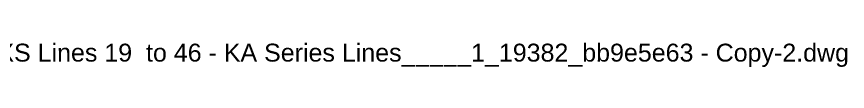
# Model space of a CAD drawing. Header units: millimetres. Extents: x -3661490 to 7275745, y -592557 to 466037.
# Drawn here: x 1807127 to 7275745, y -592557 to -421687 of the extents above; entities that cross this region are included whole.
import ezdxf

# ---------------------------------------------------------------- set-up
doc = ezdxf.new("R2010")
doc.units = ezdxf.units.MM
doc.layers.get('0').update_dxf_attribs({"lineweight": 0})
doc.layers.add('TITLE_BLOCK', color=7, linetype='Continuous')
doc.styles.get("Standard").update_dxf_attribs({"font": 'arial.ttf'})

# ---------------------------------------------------------------- blocks, each defined once
blk = doc.blocks.new('REVDATE')
at = {"color": 40, "true_color": 0xf8d731, "flags": 8}
for tag in ['USER', 'REVDATE', 'FNAME']:
    blk.add_attdef(tag, (0, 0), '', height=4.95, dxfattribs=at)

msp = doc.modelspace()

# ---------------------------------------------------------------- block references
at = {"layer": 'TITLE_BLOCK', "color": 3}
ref = msp.add_blockref('REVDATE', (-3674984, -557036), dxfattribs=dict(at, xscale=23790.37058310957, yscale=23790.37058310957, zscale=23790.37058310957))
ref.add_attrib('USER', 'HP15-ZBOOK', (-3674984, -557036), dxfattribs={"color": 40, "true_color": 0xf8d731, "height": 117762.3})
ref.add_attrib('REVDATE', '30/07/2021 7:58 AM', (-1764128, -545718), dxfattribs={"color": 40, "true_color": 0xf8d731, "height": 117762.33})
ref.add_attrib('FNAME', '___KakanuiXS Lines 19  to 46 - KA Series Lines_____1_19382_bb9e5e63 - Copy-2.dwg', (811584, -557036), dxfattribs={"color": 40, "true_color": 0xf8d731, "height": 117762.33})

doc.saveas('drawing.dxf')
